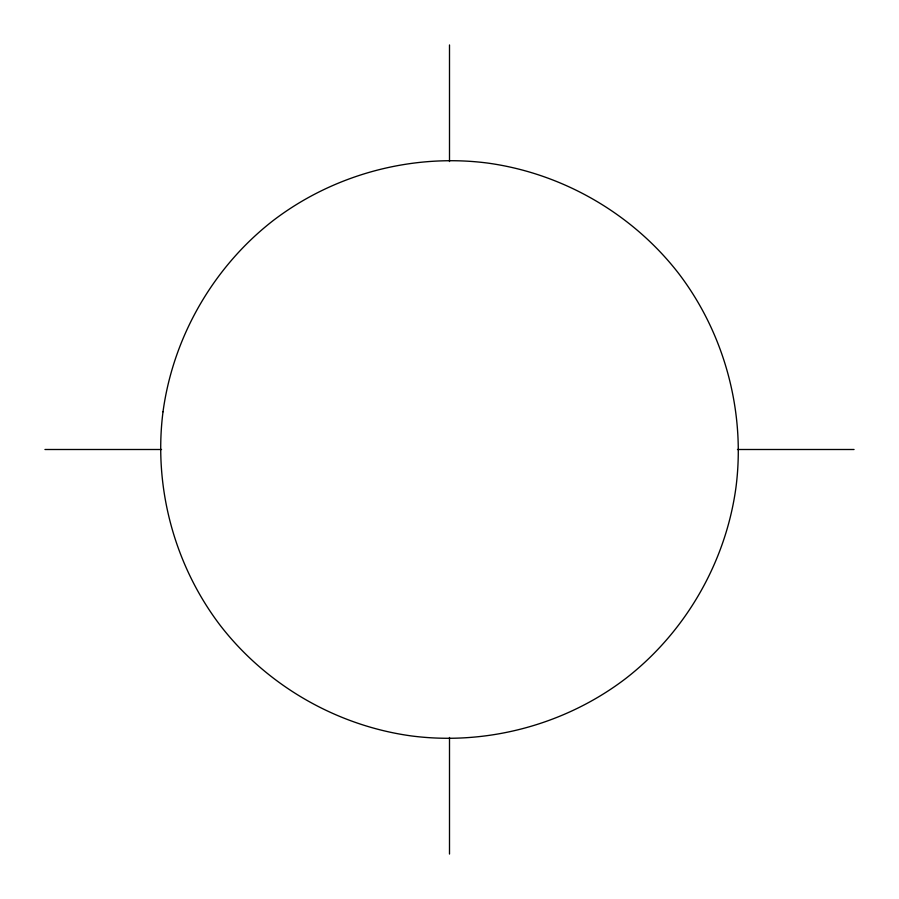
<?xml version="1.0" encoding="UTF-8"?>
<svg xmlns="http://www.w3.org/2000/svg" width="899" height="899" viewBox="0 0 899 899"><rect width="100%" height="100%" fill="white"/><g stroke="black" fill="none" stroke-linecap="round" stroke-linejoin="round"><path stroke-width="1.35" d="M44.95 449.5L161.539 449.5M737.461 449.5L854.05 449.5M449.5 44.95L449.5 161.539M449.5 737.461L449.5 854.05M163.011 411.787C153.392 487.011 174.305 565.078 220.244 625.412C266.643 685.398 336.631 725.808 411.787 735.989C487.011 745.608 565.078 724.695 625.412 678.756C685.398 632.357 725.808 562.369 735.989 487.213C745.608 411.989 724.695 333.922 678.756 273.588C632.357 213.602 562.369 173.192 487.213 163.011C411.989 153.392 333.922 174.305 273.588 220.244C213.602 266.643 173.192 336.631 163.011 411.787"/></g></svg>
